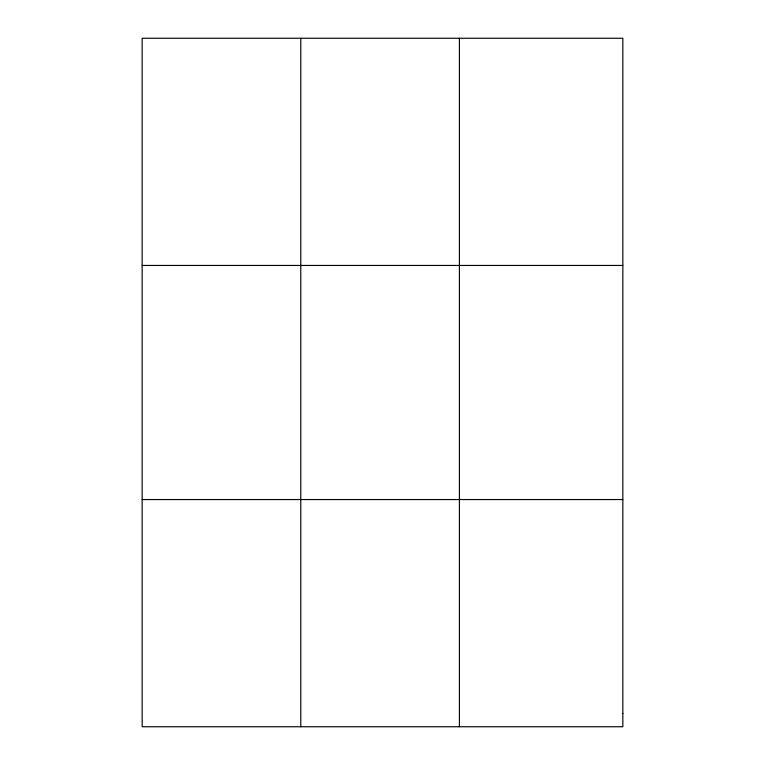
<?xml version="1.0" encoding="UTF-8"?>
<svg xmlns="http://www.w3.org/2000/svg" width="765" height="765" viewBox="0 0 765 765"><rect width="100%" height="100%" fill="white"/><g stroke="black" fill="none" stroke-linecap="round" stroke-linejoin="round"><path stroke-width="1.15" d="M300.779 38.25L300.779 726.75M459.411 38.25L459.411 726.75M142.156 265.455L622.844 265.455M142.156 499.545L622.844 499.545M622.844 713.382L622.844 726.75L142.156 726.75L142.156 38.25L622.844 38.25L622.844 713.382"/></g></svg>
